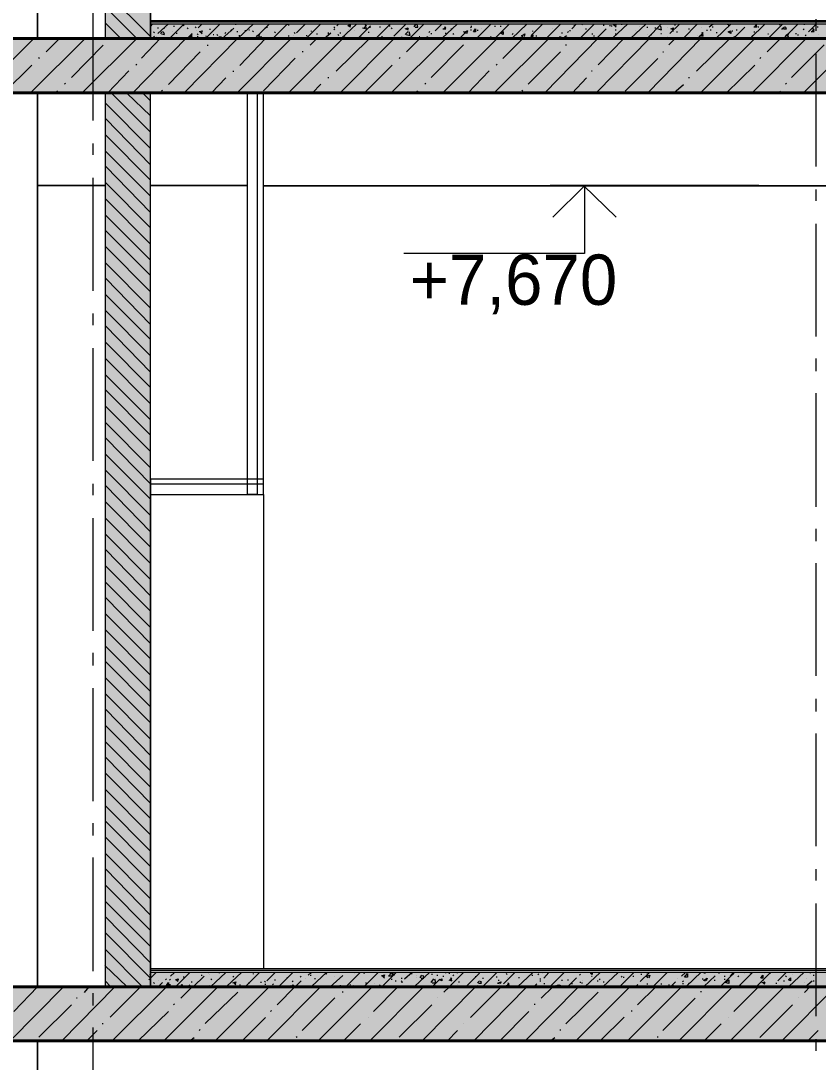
# Model space of a CAD drawing. Header units: millimetres. Extents: x -135211 to 49383, y -8033 to 228499.
# Drawn here: x -37917 to -34385, y 52441 to 57053 of the extents above; entities that cross this region are included whole.
import ezdxf

# ---------------------------------------------------------------- set-up
doc = ezdxf.new("R2010")
doc.units = ezdxf.units.MM
doc.layers.add('PDF _Геометрия', color=7, linetype='Continuous', true_color=0x1d1d1d)
doc.layers.add('PDF _Сплошная заливка', color=7, linetype='Continuous', true_color=0xffffff)
doc.layers.add('PDF _Текст', color=7, linetype='Continuous')

msp = doc.modelspace()

# ---------------------------------------------------------------- hatches: boundary and pattern name
at = {"layer": 'PDF _Сплошная заливка', "transparency": 33554559}
h = msp.add_hatch(color=256, dxfattribs=at)
h.paths.add_polyline_path([(-93497.2, 56734.7), (-93497.2, 56975.8), (-103546.2, 56975.8), (-103546.2, 56734.7)])
h.paths.add_polyline_path([(-9652.8, 56734.7), (-9652.8, 56975.8), (-22999.7, 56975.8), (-22999.7, 56734.7)])
h.paths.add_polyline_path([(-23351, 56734.7), (-23351, 56975.8), (-26352.2, 56975.8), (-26352.2, 56734.7)])
h.paths.add_polyline_path([(-26398.8, 56734.7), (-26398.8, 56975.8), (-44097.3, 56975.8), (-44097.3, 56734.7)])
h.paths.add_polyline_path([(-45350.3, 56734.7), (-45350.3, 56975.8), (-50899.8, 56975.8), (-50899.8, 56734.7)])
h = msp.add_hatch(color=256, dxfattribs=at)
h.paths.add_polyline_path([(-77398.8, 52535.5), (-77398.8, 52776.4), (-103546, 52776.4), (-103546, 52535.5)])
h.paths.add_polyline_path([(146.8, 52535.5), (146.8, 52776.4), (-22999.7, 52776.4), (-22999.7, 52535.5)])
h.paths.add_polyline_path([(-23351, 52535.5), (-23351, 52776.4), (-26352.2, 52776.4), (-26352.2, 52535.5)])
h.paths.add_polyline_path([(-26398.8, 52535.5), (-26398.8, 52776.4), (-44097.3, 52776.4), (-44097.3, 52535.5)])
h.paths.add_polyline_path([(-45350.3, 52535.5), (-45350.3, 52776.4), (-50899.8, 52776.4), (-50899.8, 52535.5)])

# ---------------------------------------------------------------- linework, layer by layer
at = {"layer": 'PDF _Геометрия', "color": 7, "lineweight": 9}
for points in [[(-37544.3, 60933.3), (-37544.3, 56975.1), (-37844.8, 56975.1)], [(-37541.3, 56974.6), (-37342.5, 56974.6), (-37342.5, 60932.8), (-37541.3, 60932.8)], [(-38092.4, 59023.6), (-37842.6, 59023.6), (-37842.6, 56974.7), (-37842.6, 59303.1), (-37842.6, 59955), (-37994.7, 59955)], [(-37342.5, 59222.5), (-37342.5, 59205.5), (-37342.5, 59154.8), (-37342.5, 57055), (-37342.5, 57046.5), (-37342.5, 57038), (-37342.5, 56974.6)], [(-37596.9, 56611.4), (-37596.9, 57110.9)], [(-37342.6, 57055.1), (-26594.3, 57055.1), (-26594.3, 56974.6), (-37342.6, 56974.6)], [(-34394.4, 57009), (-34394.4, 57059.8)], [(-26594.3, 57046.6), (-37342.6, 57046.6)], [(-26594.3, 57038.1), (-37342.6, 57038.1)], [(-34394.4, 56407.8), (-34394.4, 56907.4)], [(-37844.8, 56733.8), (-37544.3, 56733.8), (-37544.3, 52775.7), (-37844.8, 52775.7)], [(-37541.3, 52775), (-37342.5, 52775), (-37342.5, 56733.3), (-37541.3, 56733.3)], [(-37344.4, 54955.7), (-36912.6, 54955.7), (-36912.6, 56733.6), (-37344.4, 56733.6)], [(-36915.4, 54956.3), (-36868.7, 54956.3), (-36868.7, 56734.2), (-36915.4, 56734.2)], [(-36863.6, 54955.1), (-36842.4, 54955.1), (-36842.4, 56733.1), (-36863.6, 56733.1)], [(-36844.2, 56733.5), (-33394.2, 56733.5), (-33394.2, 52855.8)], [(-37596.9, 56459), (-37596.9, 56509.8)], [(-37596.9, 55857.9), (-37596.9, 56357.4)], [(-35421, 56322.7), (-35421, 56022.1), (-36221.3, 56022.1)], [(-35271.8, 56323.4), (-35572.2, 56323.4)], [(-35017.4, 56323.3), (-35424, 56323.3)], [(-34648.9, 56324.1), (-35021.3, 56324.1)], [(-34394.4, 56255.4), (-34394.4, 56306.2)], [(-34394.4, 55654.3), (-34394.4, 56153.8)], [(-37596.9, 55705.5), (-37596.9, 55756.3)], [(-37596.9, 55104.4), (-37596.9, 55603.9)], [(-34394.4, 55501.9), (-34394.4, 55556.9)], [(-34394.4, 54900.8), (-34394.4, 55404.5)], [(-37342.5, 55023), (-37342.5, 55001.8), (-37342.5, 54955.2), (-37342.5, 52855.4), (-37342.5, 52847), (-37342.5, 52838.6), (-37342.5, 52775)], [(-37341.9, 54955.1), (-36842.4, 54955.1), (-36842.4, 55001.7), (-36842.4, 55022.9), (-37341.9, 55022.9)], [(-37596.9, 54952), (-37596.9, 55002.8)], [(-36842.4, 55001.7), (-37341.9, 55001.7)], [(-36910.4, 54955.1), (-36842.4, 54955.1), (-36842.4, 52855.4)], [(-37596.9, 54350.9), (-37596.9, 54850.4)], [(-34394.4, 54748.4), (-34394.4, 54803.4)], [(-34394.4, 54151.5), (-34394.4, 54651)], [(-37596.9, 54198.5), (-37596.9, 54253.6)], [(-37596.9, 53597.4), (-37596.9, 54096.9)], [(-34394.4, 53994.8), (-34394.4, 54049.9)], [(-34394.4, 53398), (-34394.4, 53897.5)], [(-37596.9, 53445), (-37596.9, 53500.1)], [(-37596.9, 52843.9), (-37596.9, 53347.6)], [(-34394.4, 53245.6), (-34394.4, 53296.4)], [(-34394.4, 52644.4), (-34394.4, 53144)], [(-37342.6, 52855.6), (-26594.3, 52855.6), (-26594.3, 52775.1), (-37342.6, 52775.1)], [(-26594.3, 52847.1), (-37342.6, 52847.1)], [(-26594.3, 52838.6), (-37342.6, 52838.6)], [(-37596.9, 52691.5), (-37596.9, 52746.6)], [(-37596.9, 52094.7), (-37596.9, 52594.1)], [(-37614.5, 52535), (-38765.7, 52535)], [(-33446.8, 48652.6), (-33446.8, 52534.5), (-37845.5, 52534.5)], [(-36947.7, 52534.5), (-37612, 52534.5)], [(-34394.4, 52492), (-34394.4, 52542.8)]]:
    msp.add_lwpolyline(points, dxfattribs=at)
at = {"layer": 'PDF _Геометрия', "lineweight": 9}
for points in [[(-37342.5, 56983.1), (-37541.3, 57182)], [(-37645.5, 56733.7), (-37403.9, 56975), (-37543.8, 57114.7)], [(-37474.1, 56974.6), (-37541.6, 57042.4)], [(-37341.9, 57029.5), (-37333.7, 57038)], [(-37329.1, 57004.9), (-37324.9, 57000.7)], [(-37311.5, 57021.7), (-37307.4, 57021.7)], [(-37310, 56996.9), (-37263.5, 57039.2)], [(-37298.1, 56997.1), (-37289.8, 57005.5)], [(-37294, 56996.1), (-37281.1, 56991.9), (-37285.2, 57004.6)], [(-37285.2, 57018.1), (-37281.1, 57022.4)], [(-37272.3, 57022.3), (-37272.3, 57022.3)], [(-37256.9, 56976.1), (-37193.3, 57039.6)], [(-37246, 57005.2), (-37246, 57005.2)], [(-37241.3, 57029.7), (-37237.2, 57029.7)], [(-37197.5, 57031.1), (-37193.3, 57035.3)], [(-37179.9, 57022.5), (-37175.8, 57018.3)], [(-37144.8, 57026.5), (-37140.7, 57022.2)], [(-37140.7, 57008.7), (-37140.7, 57008.7)], [(-37131.5, 57022.1), (-37114.4, 57039)], [(-37127.3, 57005.1), (-37114.4, 57009.3), (-37118.5, 56996.7)], [(-37122.6, 57004.3), (-37114.4, 56995.8)], [(-37099.1, 56974.9), (-37035.4, 57038.5)], [(-37079.3, 57017.6), (-37079.3, 57013.4)], [(-37024.7, 56974.5), (-36974, 57021.1)], [(-36986.9, 57013.5), (-36982.8, 57009.3)], [(-36965.2, 57034.6), (-36965.2, 57038.8)], [(-36960.6, 57005.7), (-36956.4, 57005.7)], [(-36954.2, 56975.6), (-36886.2, 57039.1)], [(-36925.5, 57009.7), (-36921.3, 57009.7)], [(-36907.9, 57013), (-36903.8, 57013)], [(-36890.4, 57008.6), (-36886.2, 57004.4)], [(-36879.3, 56975.9), (-36816, 57039.4)], [(-36837.7, 57021), (-36833.6, 57021)], [(-36829, 57021.7), (-36824.8, 57026)], [(-36800.4, 56975.4), (-36737.1, 57038.9), (-36737.1, 57034.6)], [(-36793.9, 57004.6), (-36789.7, 57000.3)], [(-36732.4, 57034.6), (-36728.3, 57034.6)], [(-36706.1, 57001.4), (-36702, 56997.2)], [(-36696, 57000.2), (-36658.1, 57038.4)], [(-36651.3, 56976.1), (-36587.9, 57039.5)], [(-36631.8, 57009.4), (-36631.8, 57005.1)], [(-36530.7, 57026.4), (-36526.5, 57022.2)], [(-36530.7, 57012.9), (-36526.5, 57017.1)], [(-36517.3, 57030.5), (-36509, 57039)], [(-36497.7, 56974.9), (-36430, 57038.4)], [(-36468.8, 57031), (-36456.3, 57039.5), (-36460.5, 57026.8)], [(-36465.1, 57013.3), (-36465.1, 57013.3)], [(-36464.6, 57030.1), (-36456.3, 57025.9)], [(-36438.8, 57008.9), (-36438.8, 57008.9)], [(-36423.8, 56975.3), (-36368.6, 57030.4)], [(-36403.3, 57022), (-36386.1, 57017.8), (-36390.3, 57034.7)], [(-36398.6, 57021.2), (-36386.1, 57033.9)], [(-36377.3, 57004.2), (-36377.3, 57000)], [(-36372.7, 57025.3), (-36368.6, 57025.3)], [(-36344.5, 56974.8), (-36280.8, 57038.3)], [(-36328.9, 57025.8), (-36324.7, 57025.8)], [(-36302.1, 57039.2), (-36289.6, 57039.2)], [(-36298.4, 57038.4), (-36298.4, 57038.4)], [(-36289.6, 57039.2), (-36289.6, 57039.2)], [(-36285, 57030.6), (-36280.8, 57030.6)], [(-36280.8, 57038.3), (-36280.8, 57038.3)], [(-36276.2, 57021.3), (-36272.1, 57017)], [(-36265.4, 56984.4), (-36210.6, 57039.4)], [(-36219.4, 57039.5), (-36219.4, 57039.5)], [(-36214.4, 57018.2), (-36201.9, 57022.4), (-36206, 57014)], [(-36214.4, 56992.8), (-36201.9, 57005.5)], [(-36210.2, 57017.3), (-36201.9, 57013.1)], [(-36209.8, 56991.9), (-36193.1, 56987.7), (-36197.3, 57004.6)], [(-36195.4, 56975.4), (-36131.7, 57038.9)], [(-36175.5, 57039.2), (-36175.5, 57039.2)], [(-36175.1, 57026.4), (-36166.8, 57039.1)], [(-36170.5, 57025.5), (-36158, 57025.5), (-36162.2, 57038.2)], [(-36109.5, 57001.4), (-36105.3, 57005.7)], [(-36082.5, 57008.7), (-36052.7, 57038.3)], [(-36050.5, 56976), (-35982.5, 57039.5)], [(-36047.7, 57017.9), (-36035.2, 57017.9), (-36039.3, 57026.4)], [(-36043.5, 57017.1), (-36035.2, 57025.5)], [(-36013, 57017.7), (-36008.8, 57017.7)], [(-35972.7, 56975.7), (-35938.6, 57009.6)], [(-35955.8, 57005.4), (-35947.4, 56996.9)], [(-35951.2, 57004.5), (-35938.6, 57008.8), (-35942.8, 56996.1)], [(-35925.3, 57022.2), (-35921.1, 57026.4), (-35921.1, 57030.6)], [(-35925.3, 57012.8), (-35921.1, 57012.8)], [(-35903.5, 57038.1), (-35903.5, 57038.1)], [(-35896.7, 56975.8), (-35833.4, 57039.3)], [(-35894.8, 57012.7), (-35894.8, 57008.5)], [(-35877.2, 57016.8), (-35877.2, 57016.8)], [(-35817.8, 56975.3), (-35754.4, 57038.8)], [(-35815.8, 57026.5), (-35815.8, 57030.7)], [(-35793.7, 57029.7), (-35789.5, 57029.7)], [(-35743, 56974.7), (-35675.4, 57038.2)], [(-35656.1, 56988.6), (-35605.2, 57039.4)], [(-35649.1, 57005), (-35649.1, 57009.3)], [(-35589.8, 56974.6), (-35526.3, 57038)], [(-35561.4, 57018), (-35561.4, 57018)], [(-35495.4, 57001.3), (-35491.2, 57005.6)], [(-35486.6, 57009.8), (-35482.4, 57009.8)], [(-35477.1, 57018.1), (-35456.1, 57039.2)], [(-35464.8, 57030), (-35464.8, 57034.2)], [(-35440.7, 56975.2), (-35377.1, 57038.7)], [(-35433.9, 57039), (-35429.7, 57034.8)], [(-35416.4, 57017.7), (-35412.2, 57017.7)], [(-35366.5, 56975.6), (-35324.5, 57017.9)], [(-35337.4, 57034.1), (-35333.2, 57034.1)], [(-35306.9, 57029.7), (-35306.9, 57033.9)], [(-35302.3, 57030.5), (-35298.1, 57030.5)], [(-35295.9, 56975.8), (-35227.9, 57039.3)], [(-35293.2, 57034.6), (-35280.6, 57038.9), (-35284.8, 57026.1)], [(-35289, 57033.8), (-35280.6, 57025.3)], [(-35284.8, 57013.4), (-35280.6, 57013.4)], [(-35258.5, 57038.7), (-35254.3, 57038.7)], [(-35245.5, 57031), (-35245.5, 57031)], [(-35217, 56975.3), (-35149, 57038.7)], [(-35192.8, 57008.6), (-35192.8, 57008.6)], [(-35175.3, 57029.7), (-35175.3, 57029.7)], [(-35144.4, 57025.2), (-35140.2, 57025.2)], [(-35142, 56975.6), (-35078.8, 57039.1)], [(-35109.3, 57022.3), (-35105.1, 57022.3)], [(-35100.2, 57018), (-35087.6, 57030.7)], [(-35095.6, 57017.1), (-35078.8, 57012.9), (-35083, 57029.8)], [(-35052.5, 57022), (-35052.5, 57022)], [(-35042, 56996.3), (-34999.8, 57038.5)], [(-35038.8, 57017.6), (-35026.1, 57021.8), (-35030.4, 57013.3)], [(-35034.6, 57016.8), (-35026.1, 57012.5)], [(-35030.4, 57008.3), (-35026.1, 57008.3)], [(-35021.6, 57035.3), (-35017.4, 57035.3)], [(-35012.8, 57004.8), (-35008.6, 57004.8)], [(-34984.2, 56974.5), (-34920.9, 57038)], [(-34960.2, 57017.9), (-34955.9, 57017.9)], [(-34929.6, 57026.2), (-34929.6, 57026.2)], [(-34911.4, 56988.7), (-34894.5, 56984.4), (-34898.8, 57001.4)], [(-34903.3, 57022.6), (-34903.3, 57022.6)], [(-34877, 57008.9), (-34877, 57013.2)], [(-34867.6, 57026.5), (-34850.7, 57039.2)], [(-34863.7, 57013), (-34859.4, 57013)], [(-34854.9, 57025.7), (-34850.7, 57025.7)], [(-34839.3, 56975.2), (-34771.7, 57038.7)], [(-34789.2, 57038), (-34789.2, 57038)], [(-34788.9, 57037.9), (-34780.5, 57037.9)], [(-34784.7, 57033.7), (-34780.5, 57033.7)], [(-34780.5, 57037.9), (-34780.5, 57037.9)], [(-34767.1, 57009), (-34762.9, 57009)], [(-34761, 56974.7), (-34710.3, 57025.6)], [(-34745.4, 57009.7), (-34745.4, 57013.9)], [(-34701.5, 57039), (-34701.5, 57039)], [(-34686, 56975), (-34622.5, 57038.5)], [(-34670.6, 57004.1), (-34666.4, 57004.1)], [(-34670.3, 57026.8), (-34657.6, 57026.8), (-34661.9, 57039.5)], [(-34666.1, 57026), (-34657.6, 57038.7)], [(-34657.6, 57001.4), (-34657.6, 57001.4)], [(-34653.1, 57026), (-34648.9, 57026)], [(-34607.1, 56974.5), (-34543.6, 57038)], [(-34556.6, 57033.8), (-34552.3, 57038)], [(-34547.8, 57016.8), (-34543.6, 57016.8)], [(-34543.3, 57018.3), (-34534.8, 57026.8)], [(-34538.7, 57017.5), (-34526, 57017.5), (-34530.3, 57025.9)], [(-34537, 56975.6), (-34473.4, 57039.1)], [(-34499.7, 57009.6), (-34499.7, 57009.6)], [(-34451.3, 57012.7), (-34447.1, 57016.9)], [(-34447.1, 57038.9), (-34447.1, 57034.7)], [(-34428.4, 57004.7), (-34394.4, 57038.5)], [(-34415.9, 57005.6), (-34403.2, 57005.6), (-34407.4, 57018.3)], [(-34411.7, 57004.8), (-34403.2, 57017.4)], [(-34389.9, 57026.6), (-34385.6, 57026.6)], [(-38101.7, 56733.5), (-37860.2, 56974.8)], [(-37873.6, 56733.6), (-37632, 56974.9)], [(-37805.2, 56915.6), (-37746.1, 56974.9)], [(-37522.1, 56970.7), (-37518, 56974.9)], [(-37421.4, 56734.7), (-37184.6, 56976)], [(-37383.3, 56887.1), (-37298.6, 56975.9)], [(-37329.1, 56980.3), (-37324.9, 56984.6)], [(-37320.3, 56976.1), (-37316.2, 56980.3), (-37316.2, 56976.1)], [(-37228.4, 57000), (-37228.4, 56995.8)], [(-37193.2, 56734.8), (-36956.4, 56976.1)], [(-37179.4, 56975.8), (-37158.2, 56996.9)], [(-37175.8, 56975.1), (-37175.8, 56975.1)], [(-37171.2, 56984.3), (-37158.2, 56984.3), (-37162.4, 56992.7)], [(-37166.5, 56983.5), (-37158.2, 56991.9)], [(-37136, 56996), (-37131.9, 56991.7)], [(-37136, 56984.1), (-37131.9, 56984.1)], [(-37096.8, 56983), (-37096.8, 56987.2)], [(-37070.5, 56971.8), (-37070.5, 56976.1)], [(-37065.8, 56992.1), (-37061.7, 56992.1)], [(-37048.3, 56992.8), (-37044.2, 56988.5)], [(-37039.5, 56975.8), (-37035.4, 56984.3)], [(-37026.6, 56974.9), (-37030.8, 56983.3)], [(-37013.2, 56996.8), (-37009.1, 57001)], [(-36961, 56733.1), (-36719.5, 56974.4)], [(-36951.8, 56988.7), (-36947.7, 56988.7)], [(-36947.7, 56855.8), (-36833.6, 56974.4)], [(-36872.3, 56988.1), (-36859.9, 56992.4), (-36864.1, 56983.9)], [(-36868.2, 56987.3), (-36859.9, 56983)], [(-36855.3, 56983.8), (-36851.1, 56983.8)], [(-36754.6, 56978.9), (-36754.6, 56978.9)], [(-36741.2, 56975.4), (-36737.1, 56979.6)], [(-36732.9, 56733.2), (-36491.4, 56974.5)], [(-36732.4, 56987.2), (-36728.3, 56987.2)], [(-36719.5, 56974.4), (-36719.5, 56974.4)], [(-36710.8, 56987.9), (-36710.8, 56987.9)], [(-36662.3, 56979.1), (-36658.1, 56979.1)], [(-36662.3, 56974.8), (-36658.1, 56974.8)], [(-36653.5, 56988.3), (-36649.3, 56988.3)], [(-36635.1, 56944.9), (-36605.5, 56974.5)], [(-36614.2, 56975.4), (-36614.2, 56975.4)], [(-36609.1, 56974.4), (-36596.7, 56978.7), (-36600.8, 56974.4)], [(-36605.5, 56996.5), (-36605.5, 56992.3)], [(-36573.7, 56974.9), (-36544, 57000.3)], [(-36557, 57000.4), (-36552.8, 57000.4)], [(-36557, 56996.9), (-36552.8, 56996.9)], [(-36521.1, 56830.6), (-36377.3, 56970.4)], [(-36513.1, 56992.4), (-36509, 56988.2)], [(-36504.7, 56733.3), (-36263.3, 56974.6)], [(-36504.3, 57000), (-36500.2, 57000)], [(-36486.8, 56988), (-36482.6, 56983.7)], [(-36412.4, 56987.5), (-36412.4, 56983.3)], [(-36320.1, 56983.4), (-36315.9, 56983.4)], [(-36285, 56979), (-36280.8, 56979)], [(-36276.6, 56733.4), (-36035.2, 56974.7)], [(-36232.3, 56980.3), (-36228.2, 56980.3)], [(-36208.8, 56915.4), (-36149.2, 56974.7)], [(-36197.3, 56992.7), (-36193.1, 56992.7)], [(-36153.4, 56984), (-36149.2, 56984)], [(-36131.7, 56975.4), (-36131.7, 56975.4)], [(-36122.5, 56975.3), (-36114.1, 56983.7)], [(-36105.3, 56987.9), (-36105.3, 56987.9)], [(-36105.3, 56979.5), (-36105.3, 56975.2)], [(-36100.7, 56996.3), (-36096.6, 56996.3)], [(-36048.4, 56733.5), (-35807, 56974.8)], [(-36035.2, 56995.9), (-36035.2, 57000.1)], [(-36008.8, 56975.3), (-36008.8, 56975.3)], [(-36008.8, 56975.3), (-36008.8, 56975.3)], [(-36004.2, 56996.5), (-36000.1, 56992.2)], [(-35925.3, 56970.5), (-35921.1, 56974.8)], [(-35837.5, 56980.1), (-35833.4, 56984.3)], [(-35820.3, 56733.6), (-35578.9, 56974.9)], [(-35782.1, 56885.9), (-35693, 56974.8)], [(-35741, 56992.1), (-35736.8, 56996.3)], [(-35705.9, 56979.1), (-35701.7, 56979.1)], [(-35701.3, 56988.4), (-35693, 56984.2)], [(-35696.8, 56987.5), (-35684.2, 56996), (-35688.4, 56983.3)], [(-35670.8, 56975.5), (-35666.6, 56975.5)], [(-35635.7, 56987.1), (-35631.5, 56987.1)], [(-35596.7, 56734.6), (-35359.6, 56975.9)], [(-35534.7, 56975.3), (-35526.3, 56983.9), (-35526.3, 56975.3)], [(-35521.7, 56999.9), (-35517.5, 56999.9)], [(-35516.7, 56975.2), (-35499.9, 56987.9)], [(-35495.4, 56980.2), (-35491.2, 56976)], [(-35469, 56970.7), (-35464.8, 56974.9)], [(-35442.7, 56974.8), (-35438.5, 56974.8)], [(-35442.3, 56974.7), (-35429.7, 56978.9), (-35429.7, 56974.7)], [(-35385.9, 56996.4), (-35385.9, 56992.1)], [(-35377.1, 56983.7), (-35377.1, 56987.9)], [(-35368.5, 56734.7), (-35131.4, 56975.9)], [(-35359.7, 56857.4), (-35245.5, 56975.9)], [(-35284.8, 56995.7), (-35280.6, 56995.7)], [(-35245.5, 56975.9), (-35245.5, 56975.9)], [(-35240.9, 56975.9), (-35236.7, 56975.9)], [(-35140.3, 56734.8), (-34903.3, 56976.1)], [(-35140.2, 56992.9), (-35140.2, 56992.9)], [(-35126.9, 56992.8), (-35122.7, 56992.8)], [(-35083, 56996.8), (-35078.8, 56996.8)], [(-35052.5, 56983), (-35052.5, 56983)], [(-35046.9, 56946.4), (-35017.4, 56976), (-35021.6, 56976)], [(-34924.2, 56830.5), (-34780.5, 56970.2)], [(-34920.9, 56987.3), (-34920.9, 56987.3)], [(-34919.9, 56976), (-34894.5, 56997.2)], [(-34907.6, 56733.1), (-34666.4, 56974.5)], [(-34907.2, 56987.9), (-34894.5, 57000.6)], [(-34837.3, 57001), (-34833.1, 57001)], [(-34758.4, 56983.5), (-34754.1, 56979.2)], [(-34719, 56979), (-34719, 56979)], [(-34679.4, 56983.8), (-34675.2, 56988)], [(-34679.4, 56733.2), (-34438.3, 56974.5)], [(-34611.7, 56915.2), (-34552.3, 56974.5)], [(-34609.2, 56996), (-34605, 56996)], [(-34578.7, 57000.9), (-34578.7, 57000.9)], [(-34565.4, 56979.6), (-34561.1, 56979.6)], [(-34530, 56988.6), (-34517.2, 56997), (-34521.5, 56984.4)], [(-34525.7, 56987.8), (-34517.2, 56983.5)], [(-34486.4, 56996.8), (-34482.1, 56996.8)], [(-34473.4, 56988.3), (-34473.4, 56992.6)], [(-34460.1, 56974.7), (-34455.8, 56974.7)], [(-34451.3, 56733.3), (-34210.2, 56974.6)], [(-34442.5, 56987.2), (-34438.3, 56991.5)], [(-34385.6, 56991.9), (-34385.6, 56991.9)], [(-37692.7, 56801.6), (-37553.1, 56945.6)], [(-37262.8, 56771.5), (-37123.1, 56915.5)], [(-37092.2, 56944.9), (-37088, 56944.9)], [(-36671, 56916.5), (-36666.9, 56916.5)], [(-36100, 56802.3), (-35956.2, 56946.2)], [(-35670.1, 56772.2), (-35526.3, 56916.1)], [(-35504.1, 56946.4), (-35499.9, 56946.4)], [(-35074.2, 56916.3), (-35070, 56916.3)], [(-34503, 56802.1), (-34359.3, 56946)], [(-37837.9, 56886.6), (-37833.8, 56890.8)], [(-36841.7, 56743.2), (-36702, 56887.1)], [(-36241.1, 56886.4), (-36237, 56890.6)], [(-35240.2, 56742.1), (-35096.3, 56886)], [(-34644.3, 56886.2), (-34640.1, 56890.4)], [(-37991.8, 56734.4), (-37868.9, 56857.2)], [(-37532.4, 56733.9), (-37439, 56831.3)], [(-37408, 56856.4), (-37403.9, 56860.7)], [(-36978.1, 56830.6), (-36974, 56830.6)], [(-36394.6, 56734.3), (-36272.1, 56857)], [(-35935.3, 56733.7), (-35842.1, 56831.1)], [(-35811.2, 56856.2), (-35807, 56860.5)], [(-35390.1, 56832.2), (-35385.9, 56832.2)], [(-34793.4, 56733.1), (-34666.4, 56855.9)], [(-37723.9, 56772.3), (-37719.8, 56776.5)], [(-37072.8, 56733.5), (-37009.1, 56801.2)], [(-36625.9, 56734.7), (-36587.9, 56772.9)], [(-36557, 56802.2), (-36552.8, 56802.2)], [(-36127.1, 56772.1), (-36122.9, 56776.4)], [(-35475.8, 56733.3), (-35412.2, 56801)], [(-35024.5, 56733.7), (-34982.3, 56771.7)], [(-34960.2, 56802), (-34955.9, 56802)], [(-34530.3, 56771.9), (-34526, 56776.2)], [(-37763.1, 56734.5), (-37754.9, 56742.9)], [(-37342.5, 56559.7), (-37516, 56733.3)], [(-37342.5, 56631.6), (-37448.3, 56733.3)], [(-37342.5, 56699.4), (-37376.6, 56733.3)], [(-37294, 56742.2), (-37289.8, 56746.4)], [(-36166.3, 56734.3), (-36158, 56742.7)], [(-35697.2, 56742.1), (-35693, 56746.2)], [(-34565, 56733.2), (-34552.3, 56741.7)], [(-37342.5, 56487.7), (-37541.3, 56686.7)], [(-37342.5, 56415.7), (-37541.3, 56618.9)], [(-37342.5, 56348), (-37541.3, 56547)], [(-37342.5, 56276.1), (-37541.3, 56475)], [(-37342.5, 56204.1), (-37541.3, 56407.3)], [(-37342.5, 56136.3), (-37541.3, 56335.3)], [(-37342.5, 56064.4), (-37541.3, 56263.4)], [(-37342.5, 55992.4), (-37541.3, 56191.4)], [(-37342.5, 55924.7), (-37541.3, 56123.6)], [(-37342.5, 55852.7), (-37541.3, 56051.7)], [(-37342.5, 55780.7), (-37541.3, 55979.7)], [(-37342.5, 55708.8), (-37541.3, 55912)], [(-37342.5, 55641.1), (-37541.3, 55840)], [(-37342.5, 55569.1), (-37541.3, 55768)], [(-37342.5, 55497.1), (-37541.3, 55700.3)], [(-37342.5, 55429.4), (-37541.3, 55628.4)], [(-37342.5, 55357.4), (-37541.3, 55556.4)], [(-37342.5, 55285.4), (-37541.3, 55484.4)], [(-37342.5, 55217.7), (-37541.3, 55416.7)], [(-37342.5, 55145.7), (-37541.3, 55344.7)], [(-37342.5, 55073.7), (-37541.3, 55272.7)], [(-37342.5, 55001.8), (-37541.3, 55205)], [(-37342.5, 54934.1), (-37541.3, 55133)], [(-37342.5, 54862.1), (-37541.3, 55061)], [(-37342.5, 54790.2), (-37541.3, 54993.4)], [(-37342.5, 54722.4), (-37541.3, 54921.4)], [(-37342.5, 54650.4), (-37541.3, 54849.4)], [(-37342.5, 54578.5), (-37541.3, 54777.5)], [(-37342.5, 54506.5), (-37541.3, 54709.7)], [(-37342.5, 54438.7), (-37541.3, 54637.7)], [(-37342.5, 54366.8), (-37541.3, 54565.8)], [(-37342.5, 54294.8), (-37541.3, 54498)], [(-37342.5, 54227.1), (-37541.3, 54426)], [(-37342.5, 54155.2), (-37541.3, 54354.1)], [(-37342.5, 54083.2), (-37541.3, 54282.1)], [(-37342.5, 54015.4), (-37541.3, 54214.4)], [(-37342.5, 53943.4), (-37541.3, 54142.4)], [(-37342.5, 53871.5), (-37541.3, 54070.5)], [(-37342.5, 53799.5), (-37541.3, 54002.7)], [(-37342.5, 53731.8), (-37541.3, 53930.8)], [(-37342.5, 53659.8), (-37541.3, 53858.8)], [(-37342.5, 53587.8), (-37541.3, 53791)], [(-37342.5, 53520.1), (-37541.3, 53719.1)], [(-37342.5, 53448.2), (-37541.3, 53647.1)], [(-37342.5, 53376.2), (-37541.3, 53575.1)], [(-37342.5, 53308.4), (-37541.3, 53507.4)], [(-37342.5, 53236.5), (-37541.3, 53435.5)], [(-37342.5, 53164.5), (-37541.3, 53363.5)], [(-37342.5, 53092.5), (-37541.3, 53295.7)], [(-37342.5, 53024.8), (-37541.3, 53223.8)], [(-37342.5, 52952.8), (-37541.3, 53151.8)], [(-37342.5, 52880.9), (-37541.3, 53084)], [(-37342.5, 52813.2), (-37541.3, 53012.1)], [(-37377.6, 52775.3), (-37542.8, 52940.4)], [(-37447.8, 52775.9), (-37545.3, 52869.1)], [(-37350.3, 52806.5), (-37316.2, 52840.4)], [(-37346.6, 52826.9), (-37342.5, 52831.1)], [(-37276.4, 52806.1), (-37272.3, 52810.4)], [(-37258.9, 52804.9), (-37254.7, 52809.2)], [(-37254.3, 52821.7), (-37237.2, 52838.7)], [(-37232.6, 52805.7), (-37219.6, 52809.9), (-37223.8, 52801.4)], [(-37230.6, 52776.6), (-37167, 52840.1)], [(-37227.9, 52804.6), (-37219.6, 52800.4)], [(-37219.6, 52809.9), (-37219.6, 52805.7)], [(-37197.5, 52819.2), (-37193.3, 52819.2)], [(-37152.2, 52776.1), (-37105.6, 52822.7)], [(-37118.5, 52827), (-37114.4, 52827)], [(-37088, 52834.2), (-37088, 52834.2)], [(-37079.3, 52830.9), (-37079.3, 52830.9)], [(-37076.9, 52775.3), (-37009.1, 52838.8)], [(-37074.6, 52805.4), (-37070.5, 52809.7)], [(-37039.5, 52835.8), (-37035.4, 52840.1)], [(-37006.8, 52776.7), (-36938.9, 52840.3)], [(-36978.1, 52817.3), (-36974, 52821.6)], [(-36923.2, 52775.1), (-36859.9, 52838.5)], [(-36886.2, 52830.3), (-36886.2, 52834.5)], [(-36827.6, 52801.9), (-36789.7, 52840)], [(-36793.9, 52806.1), (-36789.7, 52806.1)], [(-36774.1, 52775.8), (-36710.8, 52839.4)], [(-36737.1, 52818.4), (-36737.1, 52814.1)], [(-36679.8, 52817.9), (-36675.7, 52822.1)], [(-36658.1, 52813.5), (-36658.1, 52813.5)], [(-36644.2, 52826), (-36631.8, 52838.7)], [(-36635.9, 52835.5), (-36631.8, 52835.5)], [(-36635.9, 52827), (-36631.8, 52827)], [(-36629.2, 52776.6), (-36561.6, 52840.1), (-36565.7, 52831.6)], [(-36614.2, 52808.9), (-36614.2, 52813.1)], [(-36561.6, 52830.6), (-36569.9, 52834.9), (-36561.6, 52839.1)], [(-36565.7, 52834.9), (-36561.6, 52834.9)], [(-36546.6, 52775), (-36491.4, 52825.8)], [(-36526.5, 52821.9), (-36526.5, 52821.9)], [(-36476, 52776.4), (-36412.4, 52839.8)], [(-36438.8, 52835.9), (-36438.8, 52835.9)], [(-36403.7, 52839.8), (-36403.7, 52839.8)], [(-36403.2, 52839.7), (-36394.9, 52835.5), (-36394.9, 52839.7)], [(-36392.9, 52779.9), (-36333.5, 52839.2)], [(-36319.6, 52823.1), (-36307.1, 52827.3), (-36311.3, 52814.6)], [(-36318.2, 52775), (-36254.5, 52838.5)], [(-36315.5, 52822.1), (-36307.1, 52813.6)], [(-36285, 52839.8), (-36280.8, 52835.6)], [(-36276.2, 52809.1), (-36272.1, 52809.1)], [(-36232.3, 52813.9), (-36228.2, 52813.9)], [(-36218.2, 52810.4), (-36184.3, 52840)], [(-36188.5, 52834.7), (-36184.3, 52830.5)], [(-36173.3, 52775.8), (-36105.3, 52839.3)], [(-36166.8, 52822.9), (-36166.8, 52822.9)], [(-36166.8, 52814.4), (-36166.8, 52814.4)], [(-36148.8, 52814.2), (-36140.4, 52826.9)], [(-36144.2, 52813.1), (-36131.7, 52813.1), (-36135.8, 52825.9)], [(-36122.9, 52818.3), (-36122.9, 52818.3)], [(-36100.3, 52793.6), (-36087.8, 52810.5)], [(-36096.6, 52831.8), (-36096.6, 52827.6)], [(-36095.7, 52792.5), (-36079, 52792.5), (-36083.2, 52809.4)], [(-36095.4, 52775.4), (-36061.5, 52809.3)], [(-36074.4, 52826.3), (-36070.3, 52826.3)], [(-36056.9, 52839.9), (-36052.7, 52839.9)], [(-36048.1, 52821.8), (-36043.9, 52821.8)], [(-36035.2, 52835.5), (-36035.2, 52839.7)], [(-36021.8, 52835.3), (-36017.6, 52835.3)], [(-36021.4, 52805.6), (-36008.8, 52801.4), (-36013, 52814.1)], [(-36019.4, 52775.6), (-35956.2, 52839.1)], [(-36017.2, 52804.6), (-36008.8, 52813.1)], [(-36004.2, 52827.7), (-36000.1, 52823.5)], [(-35986.7, 52835.1), (-35982.5, 52839.3)], [(-35945.1, 52776), (-35886, 52835.2)], [(-35903.5, 52822.7), (-35903.5, 52818.5)], [(-35872.6, 52814), (-35868.4, 52814)], [(-35870.4, 52776.4), (-35807, 52839.8)], [(-35833.4, 52806.2), (-35833.4, 52806.2)], [(-35811.2, 52818.7), (-35807, 52818.7)], [(-35802.4, 52804.9), (-35798.3, 52804.9)], [(-35778.9, 52788.4), (-35728.1, 52839.2)], [(-35767.3, 52834.3), (-35763.2, 52830)], [(-35763.2, 52814.1), (-35763.2, 52814.1)], [(-35716.7, 52775.1), (-35649.1, 52838.5)], [(-35710.5, 52813.6), (-35710.5, 52817.9)], [(-35710.5, 52813.6), (-35710.5, 52813.6)], [(-35653.3, 52826.8), (-35649.1, 52826.8)], [(-35627, 52827.6), (-35622.8, 52831.9)], [(-35618.2, 52809.6), (-35614, 52809.6)], [(-35605.2, 52834.9), (-35605.2, 52834.9)], [(-35599.9, 52813.5), (-35578.9, 52838.9)], [(-35572.2, 52776.9), (-35508.7, 52840.4)], [(-35521.7, 52804.6), (-35517.5, 52804.6)], [(-35495.4, 52805.3), (-35491.2, 52805.3)], [(-35494.5, 52776.4), (-35456.1, 52814.6)], [(-35442.7, 52827.1), (-35438.5, 52831.3)], [(-35418.6, 52775.5), (-35350.8, 52839.1)], [(-35390.1, 52822.4), (-35385.9, 52822.4)], [(-35355, 52806.2), (-35350.8, 52810.4)], [(-35339.7, 52774.9), (-35271.8, 52838.4)], [(-35265.4, 52775.3), (-35201.6, 52838.8)], [(-35258.5, 52818.1), (-35254.3, 52822.3)], [(-35249.7, 52818), (-35245.5, 52818)], [(-35205.8, 52821.9), (-35201.6, 52821.9)], [(-35173.5, 52797.9), (-35131.4, 52840.3)], [(-35170.7, 52831.1), (-35166.5, 52831.1)], [(-35148.6, 52823.4), (-35140.2, 52814.9)], [(-35144.4, 52831.9), (-35140.2, 52831.9)], [(-35144.1, 52822.3), (-35131.4, 52826.5), (-35135.6, 52813.8)], [(-35115.7, 52776.1), (-35052.5, 52839.6)], [(-35008.6, 52810.6), (-35008.6, 52810.6)], [(-34990.4, 52822), (-34973.5, 52839)], [(-34970.9, 52776.8), (-34903.3, 52840.4)], [(-34898.8, 52839.3), (-34894.5, 52839.3)], [(-34898.8, 52809.6), (-34894.5, 52809.6)], [(-34898.4, 52839.2), (-34885.8, 52835), (-34885.8, 52839.2)], [(-34894.2, 52806.3), (-34885.8, 52802.1)], [(-34892.6, 52776.4), (-34841.9, 52822.9)], [(-34889.6, 52805.3), (-34877, 52813.7), (-34881.2, 52801)], [(-34877, 52805.3), (-34877, 52805.3)], [(-34846.1, 52805), (-34841.9, 52805)], [(-34824.3, 52834.5), (-34824.3, 52838.7)], [(-34817.6, 52776.6), (-34754.1, 52840.1)], [(-34802.2, 52821.6), (-34798, 52821.6)], [(-34802.2, 52808.8), (-34798, 52808.8)], [(-34775.9, 52826.6), (-34771.7, 52822.3)], [(-34740.8, 52818.8), (-34736.6, 52823)], [(-34738.7, 52776), (-34675.2, 52839.5)], [(-34710.3, 52834.5), (-34710.3, 52834.5)], [(-34688.2, 52838.5), (-34684, 52838.5)], [(-34659.7, 52775.3), (-34596.2, 52838.8)], [(-34631.3, 52806.2), (-34631.3, 52802)], [(-34622.5, 52834.8), (-34622.5, 52834.8)], [(-34600.4, 52835.6), (-34596.2, 52835.6)], [(-34564.2, 52802.2), (-34526, 52840.2)], [(-34530.3, 52823.3), (-34526, 52819)], [(-34514.9, 52776.1), (-34447.1, 52839.6)], [(-34499.7, 52830.5), (-34499.7, 52830.5)], [(-34438.3, 52813.1), (-34438.3, 52813.1)], [(-34420.7, 52839.3), (-34420.7, 52835.2)], [(-34407.4, 52826.5), (-34403.2, 52826.5)], [(-34394.4, 52813.8), (-34394.4, 52818)], [(-37965.8, 52533.9), (-37728.5, 52775.3)], [(-37948.5, 52665.1), (-37842.6, 52775.2)], [(-37737.6, 52534), (-37500.4, 52775.4)], [(-37635.6, 52749.9), (-37614.5, 52775.3)], [(-37518, 52775.5), (-37543.2, 52800.9)], [(-37521.6, 52640), (-37386.4, 52775.4)], [(-37513.6, 52534.2), (-37272.3, 52775.5)], [(-37329.1, 52793.9), (-37324.9, 52789.7)], [(-37307.4, 52802.2), (-37307.4, 52802.2)], [(-37306.9, 52776.6), (-37289.8, 52793.6)], [(-37285.5, 52534.3), (-37044.2, 52775.6)], [(-37263.5, 52788.1), (-37263.5, 52783.9)], [(-37258.9, 52784.8), (-37254.7, 52784.8)], [(-37210.3, 52776.9), (-37202.1, 52785.4), (-37202.1, 52776.9)], [(-37208.9, 52724.8), (-37158.2, 52775.5)], [(-37171.1, 52784), (-37167, 52779.9)], [(-37162.4, 52796.7), (-37158.2, 52796.7)], [(-37136, 52775.3), (-37131.9, 52779.5), (-37131.9, 52775.3)], [(-37083.4, 52781.1), (-37079.3, 52776.9)], [(-37057.3, 52534.4), (-36816, 52775.7)], [(-37013.2, 52775.3), (-37009.1, 52775.3)], [(-36982.8, 52776.1), (-36982.8, 52776.1)], [(-36978.2, 52792.9), (-36965.2, 52797.1), (-36969.3, 52784.4)], [(-36973.5, 52791.9), (-36965.2, 52783.4)], [(-36947.7, 52785.3), (-36947.7, 52781)], [(-36907.9, 52789.1), (-36903.8, 52793.4)], [(-36890.4, 52775.3), (-36886.2, 52775.3)], [(-36855.3, 52796.2), (-36851.1, 52796.2)], [(-36837.7, 52800.2), (-36833.6, 52796)], [(-36833.6, 52783.3), (-36833.6, 52787.6)], [(-36829.2, 52534.5), (-36587.9, 52775.8)], [(-36802.6, 52784), (-36798.5, 52788.2)], [(-36782.5, 52695.3), (-36702, 52775.8)], [(-36723.7, 52781.1), (-36719.5, 52776.9)], [(-36719, 52780), (-36710.8, 52784.3), (-36710.8, 52775.8)], [(-36714.9, 52798), (-36710.8, 52802.2)], [(-36701.1, 52776.5), (-36675.7, 52801.9)], [(-36601, 52534.6), (-36359.8, 52775.9)], [(-36504.3, 52780.3), (-36500.2, 52780.3)], [(-36460.5, 52785.2), (-36456.3, 52785.2)], [(-36442.9, 52776.6), (-36438.8, 52780.8)], [(-36390.3, 52793.1), (-36386.1, 52793.1)], [(-36372.9, 52534.7), (-36131.7, 52776.1)], [(-36355.8, 52665.9), (-36245.7, 52776)], [(-36351, 52789.6), (-36351, 52789.6)], [(-36328.9, 52784.1), (-36324.7, 52779.9)], [(-36258.7, 52801.5), (-36254.5, 52801.5)], [(-36245.3, 52774.9), (-36237, 52779.1)], [(-36232.3, 52802.2), (-36228.2, 52798)], [(-36228.2, 52792.8), (-36228.2, 52797)], [(-36140.5, 52533.8), (-35903.5, 52775.1)], [(-36083.2, 52780.8), (-36079, 52776.6)], [(-36052.7, 52775.4), (-36052.7, 52775.4)], [(-36043.2, 52750.7), (-36017.6, 52776.1)], [(-35986.7, 52775.8), (-35982.5, 52780)], [(-35982.5, 52783.2), (-35982.5, 52783.2)], [(-35977.9, 52796.9), (-35973.7, 52796.9)], [(-35925.2, 52639.7), (-35789.5, 52775.2), (-35793.7, 52775.2)], [(-35912.4, 52533.9), (-35675.4, 52775.2)], [(-35899, 52776.1), (-35894.8, 52780.3), (-35894.8, 52776.1)], [(-35894.8, 52793), (-35894.8, 52793)], [(-35894.4, 52792.9), (-35886, 52801.4)], [(-35889.8, 52791.8), (-35877.2, 52791.8), (-35881.4, 52800.3)], [(-35881.4, 52798.1), (-35877.2, 52798.1)], [(-35806.6, 52793.2), (-35798.3, 52789)], [(-35802, 52792.1), (-35789.5, 52796.4), (-35793.7, 52787.9)], [(-35766.9, 52780.2), (-35754.4, 52780.2), (-35758.6, 52792.8)], [(-35762.8, 52779.1), (-35754.4, 52791.8)], [(-35684.2, 52534.1), (-35447.3, 52775.4)], [(-35644.1, 52775.9), (-35631.5, 52788.6)], [(-35639.9, 52776.9), (-35631.5, 52781.2), (-35631.5, 52776.9)], [(-35618.2, 52801.2), (-35614, 52801.2)], [(-35612.3, 52724.5), (-35561.4, 52775.3)], [(-35600.6, 52789.3), (-35596.5, 52789.3)], [(-35552.2, 52780.4), (-35543.8, 52776.2)], [(-35547.6, 52779.3), (-35535, 52783.5), (-35539.2, 52775.1)], [(-35530.5, 52779.2), (-35526.3, 52783.5)], [(-35477.8, 52789.3), (-35473.6, 52789.3)], [(-35460.2, 52534.2), (-35219.2, 52775.5)], [(-35438.5, 52792.2), (-35438.5, 52796.5)], [(-35433.9, 52793.1), (-35429.7, 52793.1)], [(-35429.7, 52801.6), (-35429.7, 52801.6)], [(-35363.8, 52801), (-35359.6, 52801)], [(-35337.4, 52797.6), (-35333.2, 52797.6)], [(-35236.7, 52792.6), (-35236.7, 52792.6)], [(-35232.1, 52534.3), (-34991, 52775.6)], [(-35188.3, 52780.4), (-35184.1, 52784.6)], [(-35185.8, 52695.1), (-35105.1, 52775.5)], [(-35144.4, 52788.6), (-35140.2, 52788.6)], [(-35078.8, 52784.8), (-35078.8, 52789)], [(-35074.2, 52776.2), (-35070, 52776.2)], [(-35047.9, 52783.5), (-35043.7, 52783.5)], [(-35038.4, 52775.8), (-35017.4, 52797)], [(-35030.4, 52780.1), (-35026.1, 52780.1)], [(-35004.5, 52534.4), (-34762.9, 52775.7)], [(-34986.5, 52796.7), (-34982.3, 52800.9)], [(-34986.5, 52789.2), (-34982.3, 52789.2)], [(-34960.2, 52788), (-34955.9, 52792.2)], [(-34951.4, 52779.5), (-34947.2, 52779.5)], [(-34863.7, 52776.5), (-34859.4, 52776.5)], [(-34776.3, 52534.5), (-34534.8, 52775.8)], [(-34758.9, 52665.7), (-34648.9, 52775.8)], [(-34732.1, 52783.9), (-34727.8, 52783.9)], [(-34714.5, 52775.2), (-34710.3, 52775.2)], [(-34635.2, 52793.5), (-34622.5, 52797.7), (-34626.8, 52789.2)], [(-34631, 52792.5), (-34622.5, 52788.3), (-34626.8, 52788.3)], [(-34591.7, 52776.3), (-34587.4, 52776.3)], [(-34587.4, 52775.2), (-34587.4, 52775.2)], [(-34587.4, 52775.2), (-34587.4, 52775.2)], [(-34569.9, 52787.8), (-34569.9, 52792)], [(-34556.6, 52779.2), (-34552.3, 52779.2)], [(-34548.2, 52534.6), (-34306.7, 52775.9)], [(-34539, 52802.2), (-34534.8, 52802.2)], [(-34447.1, 52793), (-34447.1, 52793)], [(-34446.2, 52750.5), (-34420.7, 52775.9)], [(-34441.7, 52776.8), (-34412, 52802.2)], [(-34407.4, 52802.1), (-34403.2, 52802.1)], [(-37671.2, 52726), (-37667.1, 52726)], [(-37100.5, 52611.8), (-36956.4, 52751.5)], [(-36670.6, 52581.6), (-36526.5, 52725.5)], [(-36491.4, 52749.6), (-36491.4, 52753.8)], [(-36070.3, 52725.8), (-36070.3, 52725.8)], [(-35503.6, 52611.5), (-35359.6, 52751.3)], [(-35073.7, 52581.3), (-34929.6, 52725.3)], [(-34903.3, 52751.5), (-34903.3, 52755.7)], [(-34473.4, 52725.5), (-34473.4, 52725.5)], [(-37837.6, 52551.6), (-37693.4, 52695.5)], [(-37241.3, 52695.8), (-37237.2, 52700)], [(-36811.4, 52665.6), (-36807.3, 52669.8)], [(-36240.8, 52551.4), (-36096.6, 52695.3)], [(-35640.3, 52695.5), (-35640.3, 52699.8)], [(-35210.4, 52665.3), (-35210.4, 52669.6)], [(-34643.8, 52551.2), (-34499.7, 52695.1)], [(-37398.9, 52534.1), (-37263.5, 52665.3)], [(-36939.4, 52533.5), (-36833.6, 52639.3)], [(-36377.3, 52639.6), (-36377.3, 52639.6)], [(-35797.7, 52533.9), (-35666.6, 52665.1)], [(-35351.3, 52535.4), (-35245.5, 52641.2)], [(-34780.5, 52639.4), (-34780.5, 52639.4)], [(-37625.7, 52534.7), (-37579.4, 52581.3)], [(-37557.2, 52611.8), (-37553.1, 52611.8)], [(-37127.3, 52581.5), (-37123.1, 52585.8)], [(-36488.4, 52535.1), (-36412.4, 52611.3)], [(-36029, 52534.5), (-35982.5, 52581.1)], [(-35956.2, 52611.5), (-35956.2, 52611.5)], [(-35526.3, 52581.3), (-35526.3, 52585.6)], [(-34891.6, 52534.8), (-34815.6, 52611)], [(-34432.3, 52534.3), (-34385.6, 52580.8)], [(-37170.7, 52534.2), (-37149.5, 52551.1)], [(-36697.4, 52551.3), (-36693.2, 52555.5)], [(-35573.6, 52533.9), (-35552.6, 52550.8)], [(-35096.3, 52551.1), (-35096.3, 52555.3)]]:
    msp.add_lwpolyline(points, dxfattribs=at)
for points in [[(-35903.5, 57017), (-35903.5, 57004.3), (-35911.9, 57004.3)], [(-35780.7, 57005.1), (-35780.7, 56992.4), (-35789.1, 56996.6)], [(-34771.7, 57009), (-34771.7, 56996.4), (-34784.4, 57004.8)], [(-35649.1, 56991.5), (-35649.1, 56983), (-35657.5, 56983)], [(-36272.1, 52822.8), (-36288.7, 52822.8), (-36272.1, 52839.7)], [(-36263.3, 52834.4), (-36263.3, 52825.9), (-36271.6, 52825.9)], [(-36052.7, 52810.2), (-36052.7, 52801.8), (-36061, 52806)], [(-35385.9, 52838.3), (-35385.9, 52829.9), (-35394.3, 52834.1)], [(-34964.7, 52817.7), (-34977.4, 52817.7), (-34964.7, 52834.6)], [(-34780.5, 52789.5), (-34797.4, 52793.8), (-34780.5, 52806.4)], [(-34762.9, 52835.9), (-34762.9, 52827.5), (-34771.4, 52827.5)], [(-34631.3, 52826.4), (-34631.3, 52813.7), (-34639.8, 52813.7)], [(-34508.5, 52814.7), (-34508.5, 52802), (-34517, 52806.2)], [(-37263.5, 52793.4), (-37263.5, 52780.6), (-37271.8, 52780.6)]]:
    msp.add_lwpolyline(points, close=True, dxfattribs=at)
at = {"layer": 'PDF _Геометрия', "color": 7, "lineweight": 40}
for points in [[(-44091.7, 56733.6), (-26392.5, 56733.6), (-26392.5, 56974.9), (-44091.7, 56974.9)], [(-50895.1, 44554.3), (-26392.5, 44554.3), (-26392.5, 45155.4), (-26392.5, 48283.9), (-26392.5, 48525.2), (-26392.5, 52534.1), (-26392.5, 52775.4), (-44091.7, 52775.4)], [(-44096.1, 52535.2), (-26646.9, 52535.2), (-26646.9, 48526.4), (-44096.1, 48526.4)]]:
    msp.add_lwpolyline(points, dxfattribs=at)
at = {"layer": 'PDF _Геометрия', "color": 7, "lineweight": 9}
for points in [[(-37842.6, 52775.2), (-37842.6, 56322.8), (-37842.6, 56733.3)], [(-37844.8, 56323.2), (-37544.3, 56323.2)], [(-37344.4, 56323), (-36912.6, 56323)], [(-36844.2, 56322.9), (-33394.2, 56322.9)], [(-37842.6, 52123.2), (-37842.6, 52533.9), (-37842.6, 48651.9)]]:
    msp.add_lwpolyline(points, close=True, dxfattribs=at)
at = {"layer": 'PDF _Геометрия', "color": 7, "lineweight": 18}
for points in [[(-35421, 56322.7), (-35560.8, 56183)], [(-35424.8, 56323.4), (-35280.6, 56183.7)]]:
    msp.add_lwpolyline(points, dxfattribs=at)
at = {"layer": 'PDF _Сплошная заливка', "lineweight": 5, "transparency": 33554559}
for points in [[(-37541.3, 60932.8), (-37342.5, 60932.8), (-37541.3, 56974.6), (-37342.5, 56974.6)], [(-37342.6, 57038.1), (-26594.3, 57038.1), (-37342.6, 56974.6), (-26594.3, 56974.6)], [(-37541.3, 56733.3), (-37342.5, 56733.3), (-37541.3, 52775), (-37342.5, 52775)], [(-37342.6, 52838.6), (-26594.3, 52838.6), (-37342.6, 52775.1), (-26594.3, 52775.1)]]:
    msp.add_solid(points, dxfattribs=at)

# ---------------------------------------------------------------- texts
at = {"layer": 'PDF _Текст', "insert": (-36194.5, 55885.9), "char_height": 222.7, "attachment_point": 4, "style": ''}
msp.add_mtext('+7,670', dxfattribs=at)

doc.saveas('drawing.dxf')
